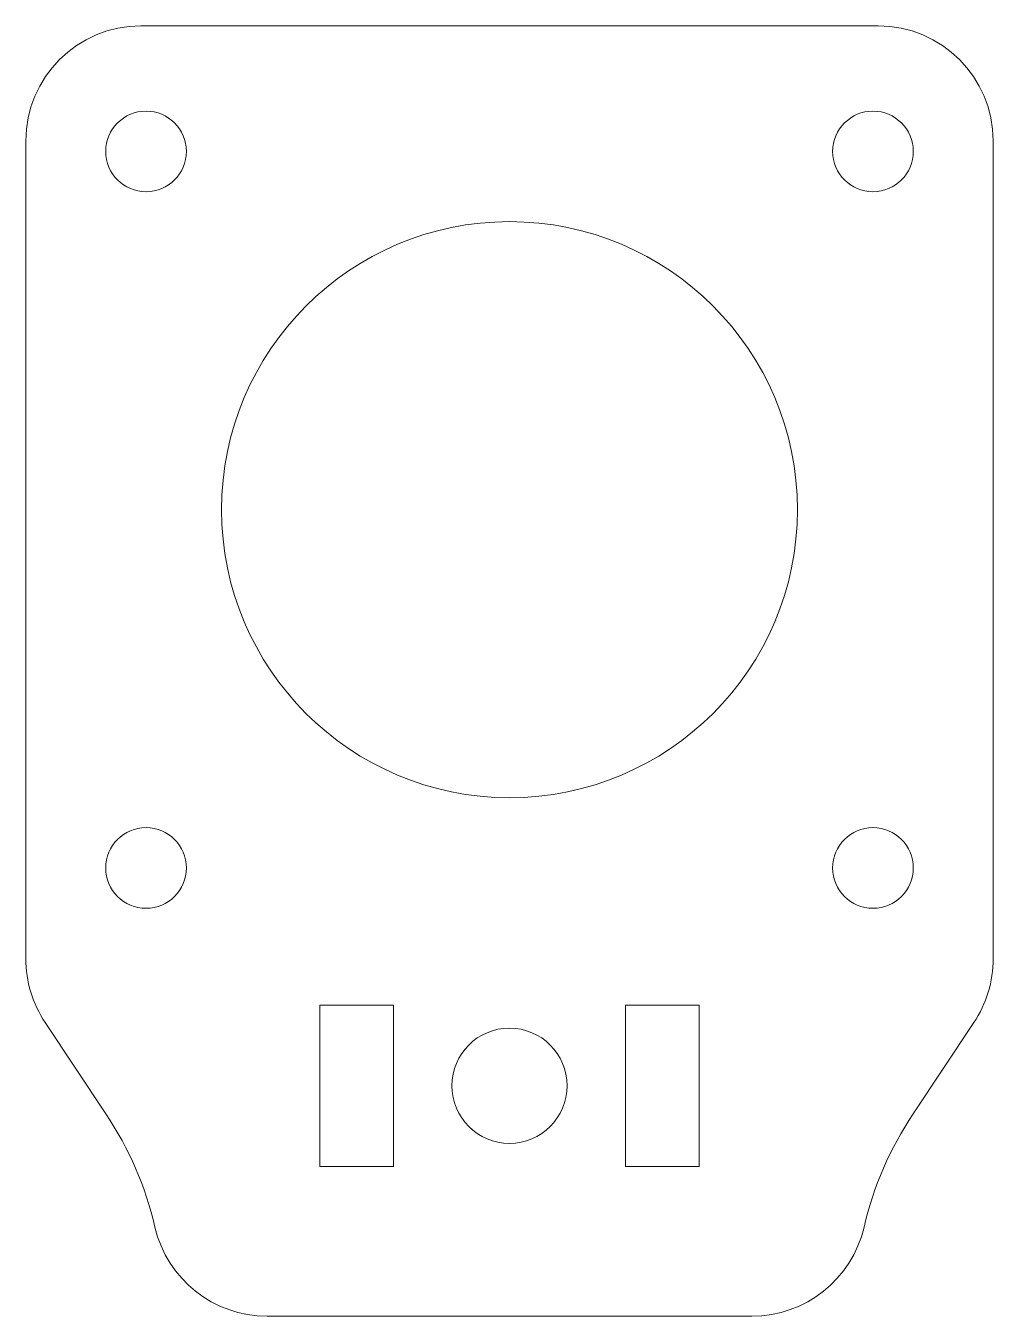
# Model space of a CAD drawing. Header units: millimetres. Extents: x 357.6 to 399.6, y -291.1 to -235.1.
import ezdxf

# ---------------------------------------------------------------- set-up
doc = ezdxf.new("R2010")
doc.units = ezdxf.units.MM

msp = doc.modelspace()

# ---------------------------------------------------------------- linework, layer by layer
at = {"color": 7, "linetype": 'Continuous', "lineweight": 15}
for p, q in [((394.648, -235.118), (362.648, -235.118)), ((357.648, -240.118), (357.648, -275.604)), ((399.648, -275.604), (399.648, -240.118)), ((373.618, -277.618), (370.418, -277.618)), ((370.418, -277.618), (370.418, -284.618)), ((373.618, -284.618), (373.618, -277.618)), ((386.878, -277.618), (383.678, -277.618)), ((383.678, -277.618), (383.678, -284.618)), ((386.878, -284.618), (386.878, -277.618)), ((358.487, -278.378), (361.128, -282.339)), ((396.167, -282.339), (398.808, -278.378)), ((370.418, -284.618), (373.618, -284.618)), ((383.678, -284.618), (386.878, -284.618)), ((368.125, -291.118), (389.17, -291.118))]:
    msp.add_line(p, q, dxfattribs=at)
for centre, radius in [((362.868, -240.571), 1.75), ((394.428, -240.571), 1.75), ((378.648, -256.118), 12.5), ((362.868, -271.665), 1.75), ((394.428, -271.665), 1.75), ((378.648, -281.118), 2.5)]:
    msp.add_circle(centre, radius, dxfattribs=at)
for centre, radius, start, end in [((362.648, -240.118), 5, 90, 180), ((394.648, -240.118), 5, 0, 90), ((362.648, -275.604), 5, 180, 213.6901), ((394.648, -275.604), 5, 326.3099, 360), ((348.648, -290.66), 15, 13.1253, 33.6901), ((408.648, -290.66), 15, 146.3099, 166.8747), ((368.125, -286.118), 5, 193.1253, 270), ((389.17, -286.118), 5, 270, 346.8747)]:
    msp.add_arc(centre, radius, start, end, dxfattribs=at)

doc.saveas('drawing.dxf')
